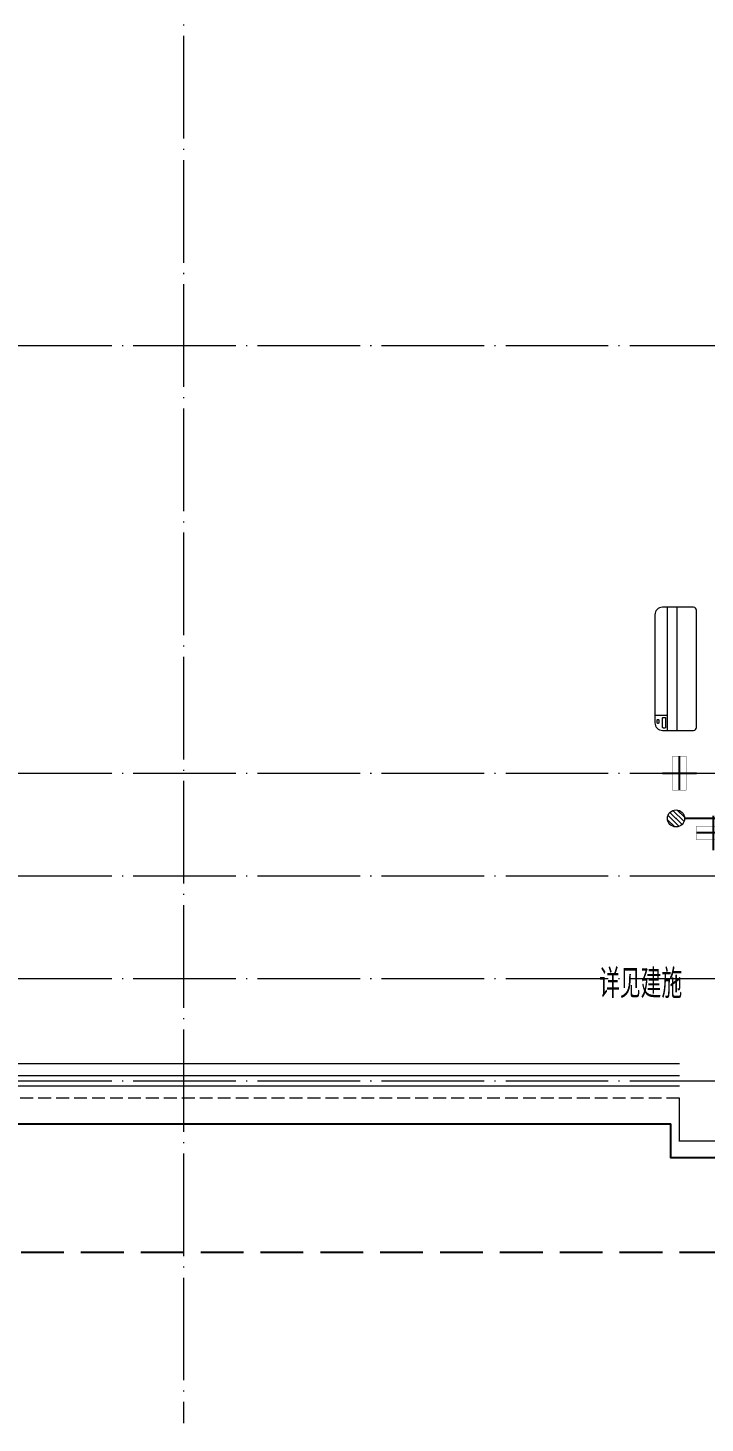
# Model space of a CAD drawing. Extents: x 27938 to 725830, y -209821 to 1628073.
# Drawn here: x 292006 to 295967, y 671157 to 679314 of the extents above; entities that cross this region are included whole.
import ezdxf

# ---------------------------------------------------------------- set-up
doc = ezdxf.new("R2010")
doc.units = 0
doc.header["$LTSCALE"] = 1000
doc.header["$MEASUREMENT"] = 0
doc.linetypes.add('DASH', pattern=[0.35, 0.25, -0.1])
doc.linetypes.add('DOTE', pattern=[2.42, 2, -0.2, 0.02, -0.2])
for name, color, linetype, lineweight in [('DOTE', 19, 'DOTE', 9), ('LVTRY', 1, 'Continuous', 13), ('平面-栏杆', 135, 'Continuous', 15), ('平面-看线', 45, 'Continuous', 15), ('平面-空调室内机', 176, 'Continuous', 9), ('平面-空调预留孔', 173, 'Continuous', 15), ('空调', 76, 'Continuous', 13)]:
    doc.layers.add(name, color=color, linetype=linetype, lineweight=lineweight)
for name, color, linetype in [('PUB_TEXT', 4, 'Continuous'), ('VPIPE-凝结', 150, 'Continuous'), ('卫生间', 6, 'Continuous'), ('机电标识类', 1, 'Continuous'), ('看线', 251, 'Continuous')]:
    doc.layers.add(name, color=color, linetype=linetype)
doc.styles.add('_TCH_AXIS', font='COMPLEX', dxfattribs={"bigfont": 'GBCBIG'})

# ---------------------------------------------------------------- blocks, each defined once
blk = doc.blocks.new('dongkong')
blk.add_wipeout([(-603756, 210771), (-603756, 210570.8), (-603836, 210570.8), (-603836, 210771)])
at = {"layer": '机电标识类', "color": 250, "linetype": 'DASH', "ltscale": 400}
for p, q in [((-603796, 210771), (-603796, 210570.8)), ((-603896, 210670.7), (-603696, 210670.7))]:
    blk.add_line(p, q, dxfattribs=at)
at = {"layer": '空调', "color": 6, "linetype": 'DASH', "const_width": 2}
blk.add_lwpolyline([(-603756, 210771), (-603756, 210570.8), (-603836, 210570.8), (-603836, 210771)], close=True, dxfattribs=at)
blk = doc.blocks.new('A$C001338C2')
for p, q in [((0, 249), (0, 22)), ((845, 304), (55, 304)), ((109, 215), (109, 304)), ((900, 22), (900, 249)), ((22, 0), (878, 0))]:
    blk.add_line(p, q)
at = {"lineweight": 5}
for p, q in [((900, 215), (0, 215)), ((900, 143), (0, 143))]:
    blk.add_line(p, q, dxfattribs=at)
for points in [[(89, 226), (22, 226, -0.414214), (17, 232), (17, 243, -0.414214), (22, 249), (89, 249, -0.414214), (95, 243), (95, 232, -0.414214)], [(73, 275), (57, 275, -0.414214), (51, 281), (51, 283, -0.414214), (57, 289), (73, 289, -0.414214), (79, 283), (79, 281, -0.414214)]]:
    blk.add_lwpolyline(points, format="xyb", close=True)
for centre, radius, start, end in [((55, 249), 55, 90, 180), ((845, 249), 55, 360, 90), ((22, 22), 22, 180, 270), ((878, 22), 22, 270, 360)]:
    blk.add_arc(centre, radius, start, end)
blk = doc.blocks.new('$lvtry$00000171')
for p, q in [((-74, 11), (-11, 74)), ((-70, -27), (27, 70)), ((-53, -53), (53, 53)), ((-27, -70), (70, 27)), ((11, -74), (74, -11))]:
    blk.add_line(p, q)
blk.add_circle((0, 0), 75)
blk.add_point((0, 0))
blk = doc.blocks.new('GDRDADWDAD')
at = {"layer": 'DOTE', "linetype": 'DOTE', "ltscale": 0.3}
for p, q in [((292916.6, 690157.2), (292916.6, 671157.2)), ((270116.6, 677457.2), (328916.6, 677457.2)), ((270116.6, 674957.2), (328916.6, 674957.2)), ((270116.6, 674357.2), (328916.6, 674357.2)), ((270116.6, 673757.2), (328916.6, 673757.2)), ((270116.6, 673157.2), (328916.6, 673157.2))]:
    blk.add_line(p, q, dxfattribs=at)
blk = doc.blocks.new('HFGHFHF')
at = {"layer": '卫生间', "color": 159, "linetype": 'DASH', "true_color": 0x22346e}
blk.add_lwpolyline([(282616.8, 689157.2), (280916.6, 689157.2), (280916.6, 684657.2), (280916.6, 684657.2), (280916.6, 684357.2), (272916.6, 684357.2), (272916.6, 683357.2), (271116.6, 683357.2), (271116.6, 673357.2), (273766.6, 673357.2), (273766.6, 672157.2), (297866.6, 672157.2), (297866.6, 673357.2), (299516.6, 673357.2)], dxfattribs=at)

msp = doc.modelspace()

# ---------------------------------------------------------------- linework, layer by layer
at = {"color": 30, "const_width": 8}
msp.add_lwpolyline([(296966.6, 673057.2), (296966.6, 672757.2), (296866.6, 672757.2), (296866.6, 672807.2), (295816.6, 672807.2), (295816.6, 673057.2)], dxfattribs=at)
at = {"layer": '平面-栏杆'}
for p, q in [((295816.6, 673187.2), (289916.6, 673187.2)), ((295816.6, 673127.2), (289916.6, 673127.2))]:
    msp.add_line(p, q, dxfattribs=at)
at = {"layer": '平面-看线'}
msp.add_line((295816.6, 673257.2), (289916.6, 673257.2), dxfattribs=at)
at = {"layer": '平面-看线', "linetype": 'DASH', "ltscale": 0.3}
msp.add_line((295816.6, 673057.2), (289916.6, 673057.2), dxfattribs=at)
at = {"layer": '看线', "color": 201}
msp.add_lwpolyline([(296966.6, 673257.2), (297016.6, 673257.2), (297016.6, 672707.2), (295766.6, 672707.2), (295766.6, 672907.2)], dxfattribs=at)
at = {"layer": '看线', "color": 202, "ltscale": 0.5}
msp.add_lwpolyline([(289916.6, 672907.2), (295766.6, 672907.2)], dxfattribs=at)

# ---------------------------------------------------------------- block references
at = {"layer": 'LVTRY', "xscale": 0.6666666667107825, "yscale": 0.6666666667107825, "rotation": 269.9999999939778}
msp.add_blockref('$lvtry$00000171', (295796.6, 674692.2), dxfattribs=at)
at = {"layer": '平面-空调室内机', "ltscale": 0.3, "xscale": -1}
for p, rotation in [((899612.6, 885628), 180), ((85345.9, 1278403.2), 270)]:
    msp.add_blockref('dongkong', p, dxfattribs=dict(at, rotation=rotation))
at = {"layer": '平面-空调预留孔', "xscale": 0.800000000046565, "yscale": 0.800000000046565, "zscale": 0.800000000046565, "rotation": 90.00000023343017}
msp.add_blockref('A$C001338C2', (295916.5, 675207.2), dxfattribs=at)

# ---------------------------------------------------------------- texts
at = {"layer": 'PUB_TEXT', "style": '_TCH_AXIS'}
msp.add_text('详见建施', height=168.79, dxfattribs=at).set_placement((295346.3, 673641.9))

# ---------------------------------------------------------------- next in the draw order: linework, layer by layer
at = {"layer": 'VPIPE-凝结', "ltscale": 0.1}
msp.add_line((296186.6, 674692.2), (295846.6, 674692.2), dxfattribs=at)

# ---------------------------------------------------------------- next in the draw order: block references
at = {"layer": '平面-空调室内机', "ltscale": 0.3, "xscale": -1, "rotation": 180}
msp.add_blockref('dongkong', (899612.6, 885628), dxfattribs=at)

# ---------------------------------------------------------------- next in the draw order: block references
for name in ['GDRDADWDAD', 'HFGHFHF']:
    msp.add_blockref(name, (0, 0))

doc.saveas('drawing.dxf')
